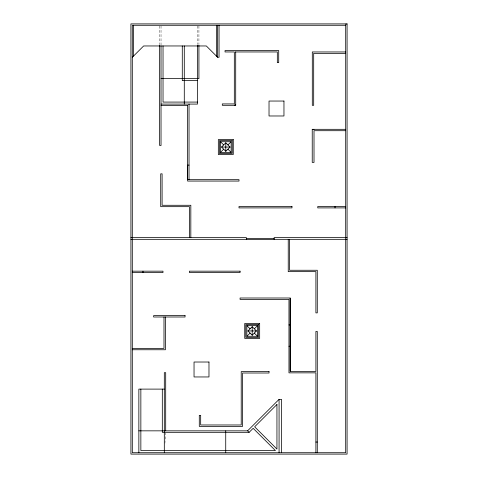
<?xml version="1.0" encoding="UTF-8"?>
<svg xmlns="http://www.w3.org/2000/svg" width="478" height="478" viewBox="0 0 478 478"><rect width="100%" height="100%" fill="white"/><g stroke="black" fill="none" stroke-linecap="round" stroke-linejoin="round"><path stroke-width="0.36" stroke-dasharray="2.39 1.79" d="M164.916 443.237L165.561 433.026M198.926 26.027L198.926 44.55M197.539 26.027L197.539 44.55M161.032 26.027L161.032 45.96M159.646 26.033L159.646 44.699"/><path stroke-width="0.72" d="M345.696 25.286L132.304 25.286L132.304 452.714L345.696 452.714L345.696 25.286L346.018 23.9M132.304 57.294L143.639 45.96L206.323 45.96L217.663 57.294L219.049 57.294L219.049 25.286M221.535 147.051L225.801 142.785L230.067 147.051L225.801 151.323L221.535 147.051L230.067 147.051M220.466 152.386L231.137 152.386L231.137 141.721L220.466 141.721L220.466 152.386L223.668 149.19M227.934 144.918L231.137 141.721M247.933 330.949L252.199 326.677L256.465 330.949L252.199 335.215L247.933 330.949L256.465 330.949M246.863 336.279L257.534 336.279L257.534 325.614L246.863 325.614L246.863 336.279L250.066 333.082M254.332 328.81L257.534 325.614M138.853 430.839L247.598 430.839L279.074 399.363L281.53 399.363L281.53 452.714M162.311 389.11L162.311 432.321L249.146 432.321L253.149 428.318L275.436 450.581L140.855 450.581L140.855 389.11M235.391 51.959L277.324 51.959L277.324 62.63L278.71 62.63L278.71 50.572L225.042 50.572L225.042 51.959L234.322 51.959L234.322 103.923L222.3 103.923L222.3 105.309L235.708 105.309L235.708 51.959M345.696 51.959L312.301 51.959L312.301 105.309L313.688 105.309L313.688 53.351L345.696 53.351M161.032 78.637L198.926 78.637L198.926 45.291M197.539 80.639L182.285 80.639L182.285 45.96M197.539 102.083L163.034 102.083L163.034 45.96M161.032 104.085L197.539 104.085L197.539 45.291M234.322 104.987L235.708 104.987M161.032 105.471L187.621 105.471M345.696 129.317L312.236 129.317L312.236 162.395L314.01 162.395L314.01 130.703L345.696 130.703M312.236 129.634L314.01 129.634M189.031 165.113L187.621 165.113L187.645 179.674L239 179.674L239 181.066L187.621 181.066L187.621 105.309M345.696 206.508L317.768 206.514L317.768 207.9L345.696 207.9M130.918 237.614L246.391 237.614L246.391 239.323M347.082 237.614L274.133 237.614L274.133 239.323M246.391 238.677L274.133 238.677M130.918 239.323L347.082 239.323M132.304 271.169L162.98 271.169L162.98 272.556L132.304 272.556M288.969 324.915L290.379 324.915M288.969 346.257L290.379 346.257M132.304 348.366L163.99 348.366L163.99 316.998M132.304 349.753L165.382 349.753L165.382 316.998M164.312 389.11L138.853 389.11L138.853 452.714M315.898 442.042L317.284 442.042M247.598 430.839L249.146 432.321M220.466 141.721L223.668 144.918M227.934 149.19L231.137 152.386M246.863 325.614L250.066 328.81M254.332 333.082L257.534 336.279M335.024 206.508L335.024 207.9M317.284 452.714L317.284 331.451L315.898 331.451L315.898 371.466L290.379 371.466L290.379 298.003L240.07 298.003L240.07 299.389L288.969 299.389L288.969 372.852L315.898 372.852L315.898 452.714M290.038 298.326L290.038 371.358M289.626 239.323L289.626 270.261L317.284 270.261L317.284 312.887L315.898 312.887L315.898 271.647L288.24 271.647L288.24 239.323M279.074 399.363L279.074 452.714M252.199 326.677L252.199 335.215M225.801 142.785L225.801 151.323M225.73 430.839L225.73 452.714M217.663 25.286L217.663 57.294M216.659 25.286L216.659 56.296M190.83 237.614L190.83 205.283L162.102 205.283L162.102 173.837L160.716 173.837L160.716 206.669L189.443 206.669L189.443 237.614M189.031 104.085L189.031 179.674M184.287 45.96L184.287 104.085M165.699 430.839L165.699 372.691L164.312 372.691L164.312 452.714M161.032 45.96L161.032 145.479L159.646 145.479L159.646 45.446M142.976 271.169L142.976 272.556M133.446 25.286L133.446 56.153M276.941 404.496L254.655 426.806L276.941 449.069L276.941 404.496M347.082 23.9L130.918 23.9L130.918 454.1L347.082 454.1L347.082 23.9M283.962 101.043L269.024 101.043L269.024 115.981L283.962 115.981L283.962 101.043M233.27 139.582L218.332 139.582L218.332 154.519L233.27 154.519L233.27 139.582M232.2 140.651L219.402 140.651L219.402 153.456L232.2 153.456L232.2 140.651M291.974 206.514L239 206.514L239 207.9L291.974 207.9L291.974 206.514M240.07 271.169L189.431 271.169L189.431 272.556L240.07 272.556L240.07 271.169M185.046 315.605L153.641 315.605L153.641 316.998L185.046 316.998L185.046 315.605M259.668 323.481L244.73 323.481L244.73 338.418L259.668 338.418L259.668 323.481M258.598 324.544L245.8 324.544L245.8 337.349L258.598 337.349L258.598 324.544M208.976 362.019L194.038 362.019L194.038 376.957L208.976 376.957L208.976 362.019M269.036 371.621L241.223 371.621L241.223 424.972L200.676 424.972L200.676 415.37L199.29 415.37L199.29 426.358L242.609 426.358L242.609 373.013L269.036 373.013L269.036 371.621"/></g></svg>
